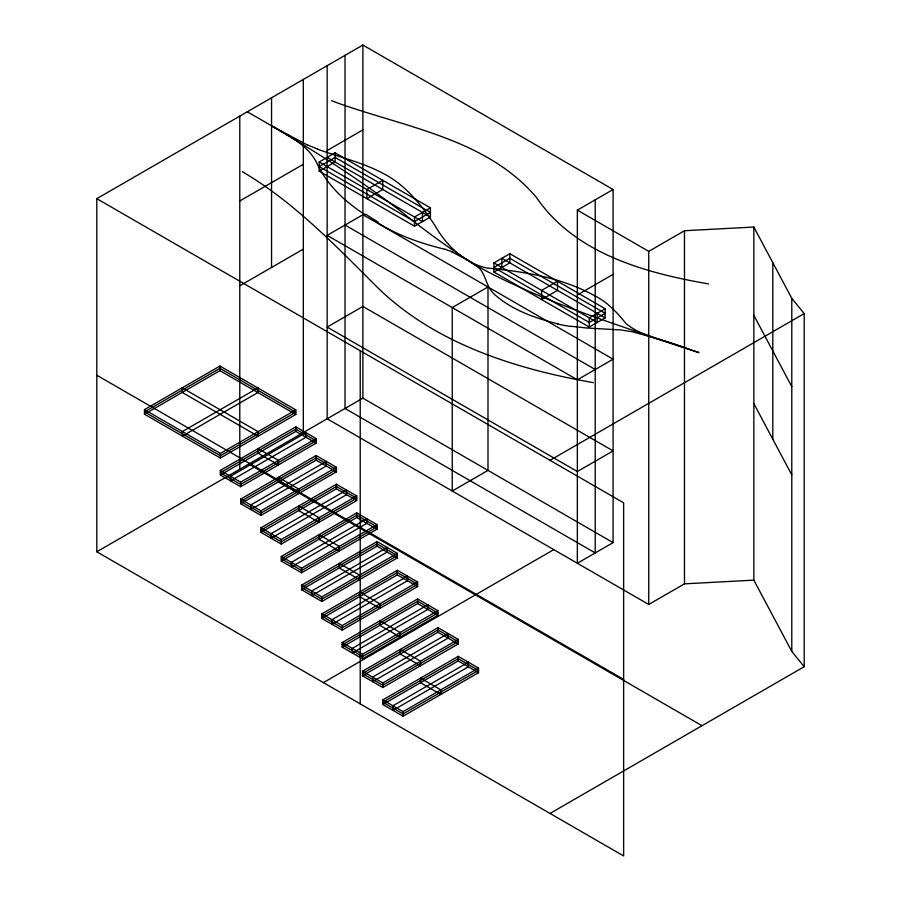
<?xml version="1.0" encoding="UTF-8"?>
<svg xmlns="http://www.w3.org/2000/svg" width="901" height="901" viewBox="0 0 901 901"><rect width="100%" height="100%" fill="white"/><g stroke="black" fill="none" stroke-linecap="round" stroke-linejoin="round"><path stroke-width="1.35" d="M96.801 198.671L623.638 502.837L623.638 855.95L96.801 551.784L96.801 198.671L362.889 45.05L613.097 189.503L613.097 542.616L577.35 563.249L577.35 210.136L613.097 189.503M239.779 200.968L303.322 164.286M327.153 150.523L362.889 129.89M319.202 161.989L335.093 152.821L430.408 207.849L430.408 217.017L414.516 226.185L319.202 171.156L319.202 161.989L422.468 221.601L422.468 212.433M319.202 171.156L335.093 161.989L335.093 152.821M239.779 285.808L303.322 249.115M430.408 207.849L414.516 217.017L414.516 226.185M144.464 409.628L219.923 366.054L295.821 409.876L295.821 414.46L220.362 458.035L144.464 414.212L144.464 409.628L220.362 453.44L295.821 409.876M144.464 414.212L219.923 370.649L295.821 414.46M493.951 262.878L509.831 253.699L605.157 308.728L605.157 317.907L589.265 327.074L493.951 272.046L493.951 262.878L597.205 322.49L597.205 313.323M493.951 272.046L509.831 262.878L509.831 253.699M220.362 470.412L295.821 426.849L316.127 438.573L316.127 443.157L240.668 486.72L220.362 474.996L220.362 470.412L240.668 482.136L316.127 438.573M220.362 474.996L295.821 431.433L316.127 443.157M96.801 551.784L362.889 398.163L613.097 542.616M577.35 210.136L648.743 251.356L684.49 230.724L753.844 227.041L791.788 298.332L804.199 313.593L804.199 666.706L550.027 813.445M577.35 294.976L613.097 274.343M240.668 499.098L316.127 455.534L336.422 467.259L336.422 471.842L260.963 515.406L240.668 503.682L240.668 499.098L260.963 510.822L336.422 467.259M240.668 503.682L316.127 460.118L336.422 471.842M605.157 308.728L589.265 317.907L589.265 327.074M260.963 527.795L336.422 484.22L356.728 495.944L356.728 500.528L281.27 544.091L260.963 532.378L260.963 527.795L281.27 539.508L356.728 495.944M260.963 532.378L336.422 488.815L356.728 500.528M281.27 556.48L356.728 512.917L377.023 524.63L377.023 529.225L301.576 572.788L281.27 561.064L281.27 556.48L301.576 568.204L377.023 524.63M281.27 561.064L356.728 517.501L377.023 529.225M301.576 585.166L377.023 541.602L397.33 553.327L397.33 557.91L321.871 601.474L301.576 589.75L301.576 585.166L321.871 596.89L397.33 553.327M301.576 589.75L377.023 546.186L397.33 557.91M550.027 460.332L804.199 313.593M321.871 613.851L397.33 570.288L417.636 582.012L417.636 586.596L342.177 630.159L321.871 618.446L321.871 613.851L342.177 625.576L417.636 582.012M321.871 618.446L397.33 574.872L417.636 586.596M342.177 642.548L417.636 598.974L437.931 610.698L437.931 615.282L362.472 658.856L342.177 647.132L342.177 642.548L362.472 654.261L437.931 610.698M342.177 647.132L417.636 603.569L437.931 615.282M323.414 682.62L553.755 549.633M362.472 671.234L437.931 627.67L458.237 639.383L458.237 643.978L382.779 687.542L362.472 675.818L362.472 671.234L382.779 682.958L458.237 639.383M362.472 675.818L437.931 632.254L458.237 643.978M382.779 699.919L458.237 656.356L478.532 668.08L478.532 672.664L403.074 716.227L382.779 704.503L382.779 699.919L403.074 711.644L478.532 668.08M382.779 704.503L458.237 660.94L478.532 672.664M327.153 65.683L327.153 418.796L648.743 604.47L684.49 583.837L753.844 580.143L791.788 651.434L804.199 666.706M570.716 326.252L587.08 328.032L621.138 329.98L632.457 331.782L652.662 337.436L698.973 352.606L686.134 348.304M708.603 283.916C644.868 272.845 574.861 253.755 536.309 197.274C485.312 137.312 401.463 126.906 331.512 100.732M593.376 382.655C516.464 369.128 437.458 344.52 379.614 289.559C336.771 247.043 294.92 202.556 242.335 171.708M557.888 323.887C535.34 318.143 512.117 310.203 494.536 294.413C486.979 288.038 486.326 277.598 480.83 269.973A43.102 21.894 5 0 0 478.059 267.147L467.822 260.186L451.806 251.841M444.925 249.318C421.398 243.507 398.141 235.803 377.598 222.615M688.916 349.273C668.305 340.432 643.663 338.123 625.97 323.527C617.117 312.602 607.443 301.903 594.536 295.708C561.481 277.384 523.886 271.55 486.844 268.025A48.857 31.276 -6.6 0 1 481.573 266.617C460.738 259.939 445.195 243.473 434.552 224.878C421.161 204.786 405.574 184.964 383.668 173.702C362.833 162.405 339.519 157.236 317.4 149.149M681.854 346.874C612.387 323.054 541.253 301.362 476.652 265.818C449.993 249.048 424.574 230.363 400.021 210.654C351.874 173.611 299.954 141.862 247.257 111.78M307.534 145.106L272.406 126.298C288.568 136.085 307.59 144.689 316.51 162.462C326.658 184.671 344.858 201.745 365.175 214.72M327.153 157.405L430.408 217.017M605.157 317.907L501.891 258.294L501.891 267.462M345.027 225.047L595.223 369.5M96.801 375.233L623.638 679.399M248.789 464.038L702.003 725.699M753.844 315.316L791.788 386.608M753.844 403.592L791.788 474.883M791.788 298.332L791.788 651.434M772.81 262.687L772.81 439.238M753.844 227.041L753.844 580.143M684.49 230.724L684.49 583.837M648.743 251.356L648.743 604.47M595.223 199.819L595.223 552.932L345.027 408.48L345.027 55.366M458.237 656.356L458.237 660.94M437.931 627.67L437.931 632.254M417.636 598.974L417.636 603.569M403.074 711.644L403.074 716.227M397.33 570.288L397.33 574.872M382.779 682.958L382.779 687.542M377.023 541.602L377.023 546.186M362.889 45.05L362.889 398.163M362.472 654.261L362.472 658.856M360.22 350.759L360.22 703.872M356.728 512.917L356.728 517.501M342.177 625.576L342.177 630.159M336.422 484.22L336.422 488.815M321.871 596.89L321.871 601.474M316.127 455.534L316.127 460.118M303.322 79.446L303.322 432.559M301.576 568.204L301.576 572.788M295.821 426.849L295.821 431.433M281.27 539.508L281.27 544.091M271.55 97.781L271.55 267.462M260.963 510.822L260.963 515.406M240.668 482.136L240.668 486.72M239.779 116.128L239.779 469.241M220.362 453.44L220.362 458.035M219.923 366.054L219.923 370.649M378.195 222.108A273.713 189.92 4.8 0 1 365.783 214.269M444.993 249.25A57.788 30.015 5.2 0 1 451.885 251.784M570.536 326.421A98.975 40.815 -2.4 0 1 557.663 324.033M317.58 149.014A110.192 49.352 9.9 0 1 307.737 144.993M335.093 157.405L319.202 166.572L414.516 221.601L430.408 212.433L335.093 157.405M382.745 180.335L366.865 189.503L366.865 198.671L382.745 189.503L382.745 180.335M362.889 214.731L327.153 235.364L577.35 379.817L613.097 359.184L362.889 214.731M219.923 368.351L144.464 411.915L220.362 455.737L295.821 412.174L219.923 368.351M362.889 306.441L327.153 327.086L577.35 471.527L613.097 450.894L362.889 306.441M257.866 387.971L182.419 431.534L182.419 436.118L257.866 392.554L257.866 387.971M509.831 258.294L493.951 267.462L589.265 322.49L605.157 313.323L509.831 258.294M487.993 286.957L452.246 307.59L452.246 491.022L487.993 470.39L487.993 286.957M295.821 429.135L220.362 472.71L240.668 484.423L316.127 440.859L295.821 429.135M557.494 281.213L541.602 290.392L541.602 299.56L557.494 290.392L557.494 281.213M305.968 432.705L230.521 476.269L230.521 480.864L305.968 437.289L305.968 432.705M316.127 457.832L240.668 501.395L260.963 513.12L336.422 469.545L316.127 457.832M326.275 461.391L250.816 504.965L250.816 509.549L326.275 465.986L326.275 461.391M336.422 486.517L260.963 530.081L281.27 541.805L356.728 498.242L336.422 486.517M346.581 490.088L271.122 533.651L271.122 538.235L346.581 494.672L346.581 490.088M356.728 515.203L281.27 558.766L301.576 570.491L377.023 526.927L356.728 515.203M366.876 518.773L291.417 562.337L291.417 566.92L366.876 523.357L366.876 518.773M377.023 543.9L301.576 587.463L321.871 599.176L397.33 555.613L377.023 543.9M387.182 547.459L311.723 591.022L311.723 595.617L387.182 552.043L387.182 547.459M397.33 572.585L321.871 616.149L342.177 627.873L417.636 584.31L397.33 572.585M407.477 576.156L332.019 619.719L332.019 624.303L407.477 580.74L407.477 576.156M417.636 601.271L342.177 644.834L362.472 656.559L437.931 612.995L417.636 601.271M427.784 604.841L352.325 648.405L352.325 652.988L427.784 609.425L427.784 604.841M437.931 629.957L362.472 673.52L382.779 685.244L458.237 641.681L437.931 629.957M448.079 633.527L372.631 677.09L372.631 681.674L448.079 638.111L448.079 633.527M458.237 658.654L382.779 702.217L403.074 713.93L478.532 670.367L458.237 658.654M468.385 662.212L392.926 705.787L392.926 710.371L468.385 666.808L468.385 662.212M258.091 431.658L182.193 387.835L182.193 392.431L258.091 436.253L258.091 431.658M278.398 460.355L258.091 448.63L258.091 453.214L278.398 464.939L278.398 460.355M298.693 489.04L278.398 477.316L278.398 481.9L298.693 493.624L298.693 489.04M318.999 517.726L298.693 506.002L298.693 510.597L318.999 522.31L318.999 517.726M339.294 546.411L318.999 534.698L318.999 539.282L339.294 551.007L339.294 546.411M359.6 575.108L339.294 563.384L339.294 567.968L359.6 579.692L359.6 575.108M379.907 603.794L359.6 592.07L359.6 596.653L379.907 608.378L379.907 603.794M400.202 632.479L379.907 620.766L379.907 625.35L400.202 637.063L400.202 632.479M420.508 661.176L400.202 649.452L400.202 654.036L420.508 665.76L420.508 661.176M440.803 689.862L420.508 678.138L420.508 682.721L440.803 694.446L440.803 689.862"/></g></svg>
